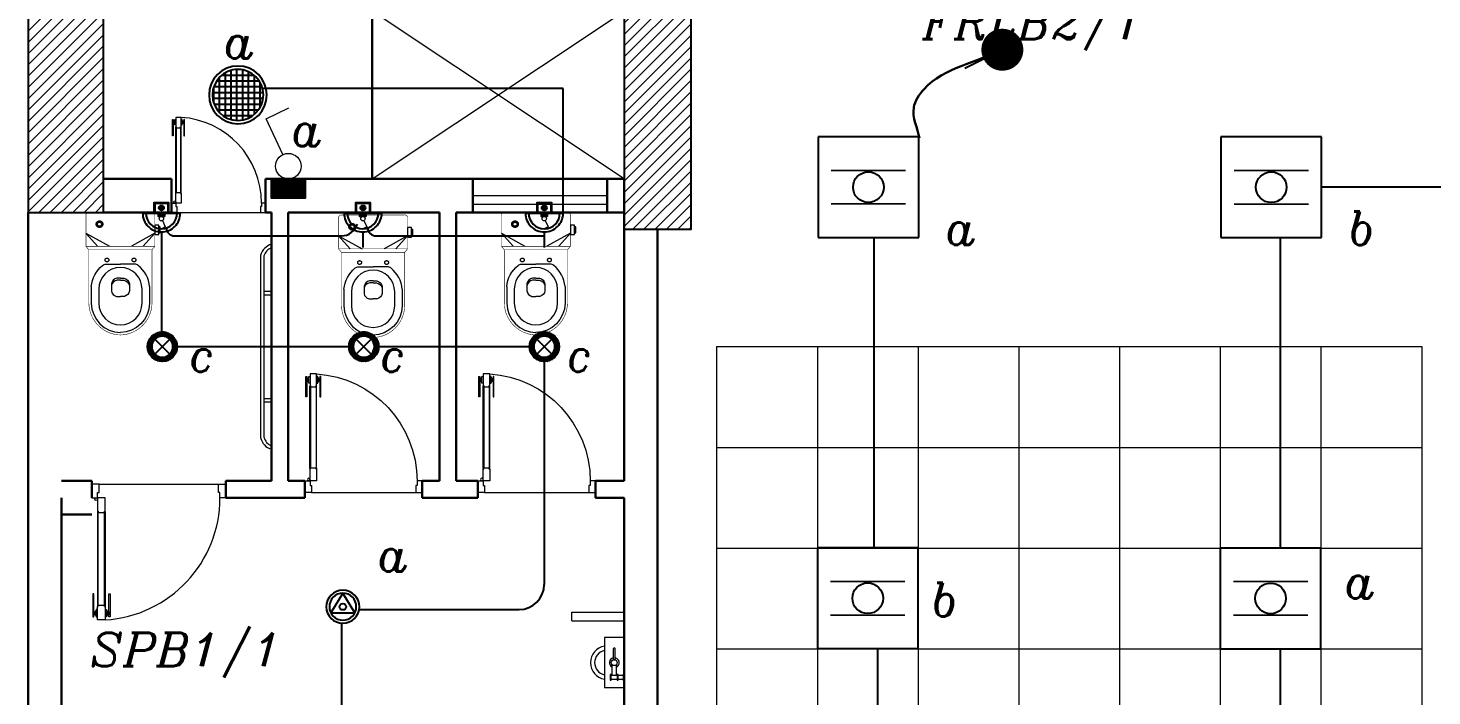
# Model space of a CAD drawing. Extents: x 990 to 1091, y 469 to 823.
# Drawn here: x 1013.71 to 1022.08, y 778.39 to 782.37 of the extents above; entities that cross this region are included whole.
import ezdxf

# ---------------------------------------------------------------- set-up
doc = ezdxf.new("R2010")
doc.units = 0
doc.header["$MEASUREMENT"] = 0
doc.linetypes.add('DASHED', pattern=[19.05, 12.7, -6.35])
doc.linetypes.add('DASHED2', pattern=[0.375, 0.25, -0.125])
doc.layers.get('0').update_dxf_attribs({"color": 252, "linetype": 'CONTINUOUS', "lineweight": 30})
for name, color, linetype, lineweight in [('Column', 252, 'CONTINUOUS', 25), ('DOOR', 252, 'CONTINUOUS', 9), ('elev', 252, 'CONTINUOUS', 9), ('Elevation', 252, 'CONTINUOUS', 18), ('Furn', 252, 'CONTINUOUS', 9), ('hatch', 252, 'CONTINUOUS', 9), ('LIGHT 2', 252, 'CONTINUOUS', 9), ('Wall', 252, 'CONTINUOUS', 30), ('WINDOW', 252, 'CONTINUOUS', 5)]:
    doc.layers.add(name, color=color, linetype=linetype, lineweight=lineweight)
for name, color, linetype in [('E-LIGHTING', 2, 'CONTINUOUS'), ('E-SWITCHES', 4, 'CONTINUOUS'), ('E-WIRING', 3, 'CONTINUOUS'), ('TEXT-ELC', 3, 'CONTINUOUS')]:
    doc.layers.add(name, color=color, linetype=linetype)
doc.styles.add('ROMANS', font='italic8.shx')
doc.dimstyles.get("Standard").update_dxf_attribs({"dimtxt": 0.12, "dimasz": 0.05, "dimexe": 0.18, "dimexo": 0.0625, "dimgap": 0.09, "dimtad": 0, "dimtih": 1, "dimtoh": 1, "dimzin": 0, "dimdsep": 46, "dimtxsty": 'Standard', "dimblk": 'DOT', "dimcen": 0.09, "dimadec": 0, "dimazin": 0, "dimtfac": 1, "dimtofl": 0, "dimtmove": 0, "dimatfit": 3, "dimldrblk": 'DOT', "dimfxl": 1, "dimtolj": 1, "dimtzin": 0, "dimarcsym": 0})
pattern_1 = [(45, (1236.270844, 445.354212), (-0.0336759605, 0.0336759605), [])]

# ---------------------------------------------------------------- blocks, each defined once
blk = doc.blocks.new('gfhh')
at = {"layer": 'Furn'}
for p, q in [((-7.3499, -128.8201), (-7.6484, -128.8426)), ((-7.6396, -128.959), (-7.6484, -128.8426)), ((-7.3405, -128.9363), (-7.3493, -128.8199)), ((-7.6396, -128.959), (-7.3405, -128.9363)), ((-7.5659, -128.8715), (-7.6009, -128.8741)), ((-7.6009, -128.8741), (-7.6004, -128.88)), ((-7.6004, -128.88), (-7.5655, -128.8773)), ((-7.5628, -128.9123), (-7.5978, -128.9149)), ((-7.5978, -128.9149), (-7.5973, -128.9207)), ((-7.5973, -128.9207), (-7.5624, -128.9181)), ((-7.5602, -128.9472), (-7.5952, -128.9498)), ((-7.5946, -128.8795), (-7.592, -128.9145)), ((-7.5915, -128.9203), (-7.5893, -128.9494)), ((-7.5687, -128.9127), (-7.5713, -128.8778)), ((-7.5709, -128.8836), (-7.5082, -128.8789)), ((-7.5063, -128.9021), (-7.5691, -128.9069)), ((-7.566, -128.9476), (-7.5682, -128.9185)), ((-7.5655, -128.8773), (-7.5659, -128.8715)), ((-7.5624, -128.9181), (-7.5628, -128.9123)), ((-7.4132, -128.8776), (-7.4784, -128.8825)), ((-7.4775, -128.8941), (-7.4123, -128.8892)), ((-7.554, -128.9526), (-7.6005, -128.9561))]:
    blk.add_line(p, q, dxfattribs=at)
blk.add_circle((-7.4943, -128.8895), 0.0175, dxfattribs=at)
for centre, radius, start, end in [((-7.4974, -128.8479), 0.1001, 14.03882, 174.74712), ((-7.4974, -128.8479), 0.0751, 17.14602, 171.50722), ((-7.4943, -128.8895), 0.0292, 16.18252, 160.89252), ((-7.56, -128.9533), 0.0061, 6.71462, 91.89782), ((-7.4943, -128.8895), 0.0292, 207.15669, 352.88322), ((-7.4128, -128.8834), 0.00584, 274.30622, 94.30622), ((-7.5944, -128.9559), 0.0061, 96.71462, 181.89782)]:
    blk.add_arc(centre, radius, start, end, dxfattribs=at)
blk = doc.blocks.new('A$C5C187BFD')
at = {"layer": 'Furn'}
for points in [[(0.0335, 0.1794), (0.0584, 0.1794), (0.0584, 0.1897), (0.0335, 0.1897)], [(0.0384, 0.1897), (0.0541, 0.1897), (0.0541, 0.1934), (0.0384, 0.1934)]]:
    blk.add_lwpolyline(points, close=True, dxfattribs=at)
at = {"layer": 'Furn', "const_width": 0.0014}
for points in [[(0.0978, 0.09), (0.0978, 0.1719), (0.0887, 0.1794), (0.0074, 0.1794, 0.463455), (0.0007, 0.1715), (0.0007, 0.09)], [(0.0978, 0.1719), (0.2367, 0.1719, -0.40227), (0.3187, 0.09)], [(0.0978, 0.09), (0.0978, 0.0082), (0.0887, 0.0007), (0.0074, 0.0007, -0.463455), (0.0007, 0.0086), (0.0007, 0.09)], [(0.0978, 0.0082), (0.2367, 0.0082, 0.40227), (0.3187, 0.09)]]:
    blk.add_lwpolyline(points, format="xyb", dxfattribs=at)
at = {"layer": 'Furn'}
for points in [[(0.0887, 0.1491), (0.0547, 0.1794), (0.0887, 0.1188)], [(0.1962, 0.1139), (0.1962, 0.114)], [(0.0887, 0.031), (0.0547, 0.0007), (0.0887, 0.0613)], [(0.1962, 0.0662), (0.1962, 0.0661)]]:
    blk.add_lwpolyline(points, dxfattribs=at)
at = {"layer": 'Furn', "const_width": 0.0014}
for points in [[(0.0887, 0.1794), (0.0887, 0.09)], [(0.0887, 0.0007), (0.0887, 0.09)]]:
    blk.add_lwpolyline(points, dxfattribs=at)
at = {"layer": 'Furn'}
for points in [[(0.1933, 0.1658, 0.198896), (0.1382, 0.1363, 0.197766), (0.1352, 0.1272), (0.1352, 0.09)], [(0.1933, 0.1658), (0.2366, 0.1658, -0.402045), (0.3125, 0.0899)], [(0.1717, 0.09), (0.1717, 0.0991, -0.300542), (0.1858, 0.1136), (0.2044, 0.1136, -0.297055), (0.2185, 0.1002), (0.2185, 0.09)], [(0.1769, 0.09), (0.1769, 0.0987, -0.279178), (0.1895, 0.1136, -1.386683)], [(0.1933, 0.0143, -0.198896), (0.1382, 0.0438, -0.197766), (0.1352, 0.0529), (0.1352, 0.09)], [(0.1717, 0.09), (0.1717, 0.081, 0.300542), (0.1858, 0.0665), (0.2044, 0.0665, 0.297055), (0.2185, 0.0798), (0.2185, 0.09)], [(0.1769, 0.09), (0.1769, 0.0813, 0.279178), (0.1895, 0.0665, 1.386683)], [(0.1933, 0.0143), (0.2366, 0.0143, 0.402045), (0.3125, 0.0902)]]:
    blk.add_lwpolyline(points, format="xyb", dxfattribs=at)
blk.add_lwpolyline([(0.2, 0.0338), (0.2362, 0.0338, 1), (0.2362, 0.1462), (0.2, 0.1462, 1)], format="xyb", close=True, dxfattribs=at)
at = {"layer": 'Furn', "linetype": 'DASHED2'}
for centre, radius in [((0.1241, 0.1251), 0.00494), ((0.0312, 0.0358), 0.00853), ((0.0312, 0.0358), 0.00538), ((0.1241, 0.055), 0.00494)]:
    blk.add_circle(centre, radius, dxfattribs=at)
blk = doc.blocks.new('d5')
at = {"layer": 'DOOR'}
for p, q in [((94.4132, -72.6216), (94.4132, -72.0617)), ((94.4171, -72.0617), (94.4171, -72.6216)), ((94.4545, -72.0617), (94.4545, -72.6216)), ((94.4584, -72.6216), (94.4584, -72.0617)), ((94.4491, -72.7861), (93.738, -72.7861))]:
    blk.add_line(p, q, dxfattribs=at)
for points in [[(94.3909, -72.1329), (94.3845, -72.1329), (94.3845, -71.995), (94.3909, -71.995)], [(94.4002, -72.0093), (94.3951, -72.0093), (94.3951, -72.0255), (94.4002, -72.0255)], [(94.4545, -72.0573), (94.4545, -72.0661), (94.4171, -72.0661), (94.4171, -72.0573), (94.4136, -72.0573), (94.4136, -71.9773), (94.4136, -71.9773), (94.458, -71.9773), (94.458, -72.0573)], [(94.4713, -72.0093), (94.4765, -72.0093), (94.4765, -72.0255), (94.4713, -72.0255)], [(94.4807, -72.1329), (94.4871, -72.1329), (94.4871, -71.995), (94.4807, -71.995)], [(94.4545, -72.6261), (94.4545, -72.6172), (94.4171, -72.6172), (94.4171, -72.6261), (94.4136, -72.6261), (94.4136, -72.7061), (94.4136, -72.7061), (94.458, -72.7061), (94.458, -72.6261)], [(93.6936, -72.7861), (93.6936, -72.7061), (93.7292, -72.7061), (93.7292, -72.7364), (93.7381, -72.7364), (93.738, -72.7861)], [(94.4936, -72.7861), (94.4936, -72.7061), (94.458, -72.7061), (94.458, -72.7364), (94.4491, -72.7364), (94.4491, -72.7861)]]:
    blk.add_lwpolyline(points, close=True, dxfattribs=at)
for points in [[(94.3909, -72.0095, -1), (94.3951, -72.0095), (94.3951, -72.0095), (94.3951, -72.0252), (94.3951, -72.0252, -1), (94.3909, -72.0252), (94.3909, -72.0252)], [(94.4171, -72.0657), (94.4171, -72.0657, -1), (94.4171, -72.0577)], [(94.4545, -72.0657), (94.4545, -72.0657, 1), (94.4545, -72.0577)], [(94.4807, -72.0095, 1), (94.4765, -72.0095), (94.4765, -72.0095), (94.4765, -72.0252), (94.4765, -72.0252, 1), (94.4807, -72.0252), (94.4807, -72.0252)], [(94.4171, -72.6177), (94.4171, -72.6177, 1), (94.4171, -72.6256)], [(94.4545, -72.6177), (94.4545, -72.6177, -1), (94.4545, -72.6256)]]:
    blk.add_lwpolyline(points, format="xyb", close=True, dxfattribs=at)
for points in [[(94.4047, -72.0312), (94.4002, -72.0312), (94.4002, -72.0036), (94.4047, -72.0036)], [(94.4136, -72.0395), (94.4047, -72.0395), (94.4047, -71.995), (94.4136, -71.995)], [(94.458, -72.0395), (94.4669, -72.0395), (94.4669, -71.995), (94.458, -71.995)], [(94.4669, -72.0312), (94.4713, -72.0312), (94.4713, -72.0036), (94.4669, -72.0036)]]:
    blk.add_lwpolyline(points, dxfattribs=at)
blk.add_circle((94.4669, -72.6972), 0.00889, dxfattribs=at)
blk.add_arc((94.4595, -72.7061), 0.7302, 93.60232, 180, dxfattribs=at)
blk = doc.blocks.new('_Dot')
at = {"color": 0, "linetype": 'ByBlock', "lineweight": -2}
blk.add_line((-0.5, 0), (-1, 0), dxfattribs=at)
at = {"color": 0, "linetype": 'ByBlock', "const_width": 0.5}
blk.add_lwpolyline([(-0.25, 0, 1), (0.25, 0, 1)], format="xyb", close=True, dxfattribs=at)
blk = doc.blocks.new('60X60 IP SURFACE MOUNTED')
at = {"layer": 'E-LIGHTING', "color": 4, "linetype": 'ByBlock'}
for p, q in [((0.3, 0.3), (-0.3, 0.3)), ((-0.3, 0.3), (-0.3, -0.3)), ((0.3, -0.3), (0.3, 0.3)), ((-0.3, -0.3), (0.3, -0.3))]:
    blk.add_line(p, q, dxfattribs=at)
at = {"layer": 'E-LIGHTING', "color": 1, "linetype": 'ByBlock', "const_width": 0.01}
for points in [[(0.2225, 0.1), (-0.2225, 0.1)], [(0.2225, -0.1), (-0.2225, -0.1)]]:
    blk.add_lwpolyline(points, dxfattribs=at)
at = {"layer": 'E-LIGHTING', "color": 5}
blk.add_circle((0, 0), 0.0914, dxfattribs=at)
blk = doc.blocks.new('SOCKET WITH SWITCH')
at = {"layer": 'E-SWITCHES'}
h = blk.add_hatch(dxfattribs=at)
h.set_pattern_fill('ANSI37', scale=0.013169, angle=-0.01096, style=0)
h.set_pattern_definition([(44.98904, (-103.227853, -146.4244675), (-0.00116374538, 0.0011641907), []), (134.98904, (-103.227853, -146.4244675), (-0.0011641907, -0.00116374538), [])])
h.paths.add_polyline_path([(-95.5096, -110.8386, -0.000676), (-95.5096, -110.8386), (-95.528, -110.8386), (-95.528, -110.8597), (-95.4912, -110.8597), (-95.4912, -110.8386)])
blk.add_hatch(color=2, dxfattribs=at).paths.add_polyline_path([(-95.4938, -110.8927, 1), (-95.5254, -110.8927, 1)])
at = {"layer": 'E-SWITCHES', "color": 2}
for p, q in [((-95.5096, -110.7406), (-95.5096, -110.6421)), ((-95.3905, -110.8597), (-95.6287, -110.8597))]:
    blk.add_line(p, q, dxfattribs=at)
at = {"layer": 'E-SWITCHES', "lineweight": 15}
for p, q in [((-95.534, -110.7727), (-95.5096, -110.7612)), ((-95.5155, -110.8121), (-95.534, -110.7727))]:
    blk.add_line(p, q, dxfattribs=at)
at = {"layer": 'E-SWITCHES'}
blk.add_lwpolyline([(-95.528, -110.8386), (-95.4912, -110.8386), (-95.4912, -110.8597), (-95.528, -110.8597)], close=True, dxfattribs=at)
at = {"layer": 'E-SWITCHES', "color": 2}
for points in [[(-95.5547, -110.8597), (-95.4645, -110.8597), (-95.4645, -110.9258), (-95.5547, -110.9258)], [(-95.5503, -110.864), (-95.4689, -110.864), (-95.4689, -110.9214), (-95.5503, -110.9214)]]:
    blk.add_lwpolyline(points, close=True, dxfattribs=at)
at = {"layer": 'E-SWITCHES', "lineweight": 15}
blk.add_circle((-95.5096, -110.8247), 0.0139, dxfattribs=at)
at = {"layer": 'E-SWITCHES', "color": 2}
blk.add_circle((-95.5096, -110.8927), 0.0158, dxfattribs=at)
at = {"layer": 'E-SWITCHES', "color": 7, "linetype": 'DASHED'}
blk.add_arc((-95.5096, -110.8597), 0.1191, 0, 180, dxfattribs=at)
at = {"layer": 'E-SWITCHES', "color": 2}
blk.add_arc((-95.5096, -110.8597), 0.0985, 0, 180, dxfattribs=at)
blk = doc.blocks.new('1X26 W')
at = {"layer": 'E-LIGHTING', "color": 1}
for p, q in [((340715.2, 2316221.7), (340639, 2316096.5)), ((340791.1, 2316096.6), (340715.2, 2316221.4)), ((340639, 2316096.5), (340791.3, 2316096.5))]:
    blk.add_line(p, q, dxfattribs=at)
at = {"layer": 'E-LIGHTING', "color": 7}
blk.add_circle((340715.2, 2316135.9), 20.4, dxfattribs=at)
at = {"layer": 'E-LIGHTING', "color": 3, "extrusion": (0, 0, -1)}
blk.add_ellipse((340715.2, 2316135.9), major_axis=(-74.2, 74.2), ratio=1, start_param=5.497787, end_param=11.780972, dxfattribs=at)
at = {"layer": 'E-LIGHTING', "color": 2, "extrusion": (0, 0, -1)}
blk.add_ellipse((340715.2, 2316135.9), major_axis=(60.6, 60.6), ratio=1, start_param=3.926991, end_param=10.210176, dxfattribs=at)
blk = doc.blocks.new('Spot-26')
at = {"layer": 'E-LIGHTING'}
h = blk.add_hatch(dxfattribs=at)
h.set_pattern_fill('BRSTONE', color=81, scale=0.1, style=0)
h.paths.add_polyline_path([(-0.342, 0, 1), (0.342, 0, 1)])
h.paths.add_polyline_path([(-0.173, -0.173, -0.414214), (-0.173, 0.173, -2.414214)], flags=16)
at = {"layer": 'E-LIGHTING', "color": 2}
for p, q in [((-0.173, 0.173), (0.173, -0.173)), ((-0.173, -0.173), (0.173, 0.173))]:
    blk.add_line(p, q, dxfattribs=at)
at = {"layer": 'E-LIGHTING', "color": 6}
blk.add_circle((0, 0), 0.342, dxfattribs=at)
at = {"layer": 'E-LIGHTING', "color": 1}
for start, end in [(135, 225), (225, 135)]:
    blk.add_arc((0, 0), 0.245, start, end, dxfattribs=at)
blk = doc.blocks.new('SPOT-20')
at = {"layer": 'E-LIGHTING', "linetype": 'Continuous'}
h = blk.add_hatch(dxfattribs=at)
h.set_pattern_fill('ANSI37', scale=0.4, style=0)
h.paths.add_polyline_path([(-0.22, 0, 1), (0.22, 0, 1)])
at = {"layer": 'E-LIGHTING', "color": 1}
blk.add_circle((0, 0), 0.249, dxfattribs=at)
at = {"layer": 'E-LIGHTING', "color": 7}
blk.add_circle((0, 0), 0.22, dxfattribs=at)
blk = doc.blocks.new('SW2')
at = {"layer": 'E-SWITCHES'}
h = blk.add_hatch(dxfattribs=at)
h.set_pattern_fill('ANSI37', scale=0.1, style=0)
h.paths.add_polyline_path([(58.558, 270.24, -0.000676), (58.558, 270.24), (58.419, 270.24), (58.419, 270.08), (58.698, 270.08), (58.698, 270.24)])
at = {"layer": 'E-SWITCHES', "lineweight": 15}
for p, q in [((58.373, 270.74), (58.563, 270.83)), ((58.513, 270.442), (58.373, 270.74))]:
    blk.add_line(p, q, dxfattribs=at)
at = {"layer": 'E-SWITCHES'}
blk.add_lwpolyline([(58.419, 270.24), (58.698, 270.24), (58.698, 270.08), (58.419, 270.08)], close=True, dxfattribs=at)
at = {"layer": 'E-SWITCHES', "lineweight": 15}
blk.add_circle((58.558, 270.346), 0.106, dxfattribs=at)

msp = doc.modelspace()

# ---------------------------------------------------------------- hatches: boundary and pattern name
at = {"layer": 'hatch'}
h = msp.add_hatch(dxfattribs=at)
h.set_pattern_fill('ANSI31', color=256, scale=0.015, style=0)
h.set_pattern_definition(pattern_1)
h.paths.add_polyline_path([(1013.7137, 781.2763), (1014.1637, 781.2763), (1014.1637, 782.7263), (1013.7137, 782.7263)])
h = msp.add_hatch(dxfattribs=at)
h.set_pattern_fill('ANSI31', color=256, scale=0.015, style=0)
h.set_pattern_definition(pattern_1)
h.paths.add_polyline_path([(1017.2637, 781.1763), (1017.6637, 781.1763), (1017.6637, 782.7263), (1017.2637, 782.7263)])

# ---------------------------------------------------------------- linework, layer by layer
at = {"layer": 'Column'}
for points in [[(1013.7137, 781.2763), (1014.1637, 781.2763), (1014.1637, 782.7263), (1013.7137, 782.7263)], [(1013.7137, 781.2763), (1014.1637, 781.2763), (1014.1637, 782.7263), (1013.7137, 782.7263)], [(1017.2637, 781.1763), (1017.6637, 781.1763), (1017.6637, 782.7263), (1017.2637, 782.7263)], [(1017.2637, 781.1763), (1017.6637, 781.1763), (1017.6637, 782.7263), (1017.2637, 782.7263)]]:
    msp.add_lwpolyline(points, close=True, dxfattribs=at)
at = {"layer": 'DOOR'}
for p, q in [((1014.5934, 781.3914), (1014.5934, 781.7833)), ((1014.5962, 781.7833), (1014.5962, 781.3914)), ((1014.6223, 781.7833), (1014.6223, 781.3914)), ((1014.6251, 781.3914), (1014.6251, 781.7833)), ((1014.5999, 781.2763), (1015.0977, 781.2763)), ((1014.137, 779.6563), (1014.8481, 779.6563)), ((1014.137, 779.6563), (1014.8481, 779.6563)), ((1014.1277, 779.4918), (1014.1277, 778.9319)), ((1014.1277, 779.4918), (1014.1277, 778.9319)), ((1014.1317, 778.9319), (1014.1317, 779.4918)), ((1014.1317, 778.9319), (1014.1317, 779.4918)), ((1014.169, 778.9319), (1014.169, 779.4918)), ((1014.169, 778.9319), (1014.169, 779.4918)), ((1014.173, 779.4918), (1014.173, 778.9319)), ((1014.173, 779.4918), (1014.173, 778.9319))]:
    msp.add_line(p, q, dxfattribs=at)
for points in [[(1014.5778, 781.7335), (1014.5733, 781.7335), (1014.5733, 781.83), (1014.5778, 781.83)], [(1014.5843, 781.82), (1014.5807, 781.82), (1014.5807, 781.8087), (1014.5843, 781.8087)], [(1014.5962, 781.7864), (1014.5962, 781.7802), (1014.6223, 781.7802), (1014.6223, 781.7864), (1014.6248, 781.7864), (1014.6248, 781.8424), (1014.6248, 781.8424), (1014.5937, 781.8424), (1014.5937, 781.7864)], [(1014.6341, 781.82), (1014.6377, 781.82), (1014.6377, 781.8087), (1014.6341, 781.8087)], [(1014.6407, 781.7335), (1014.6452, 781.7335), (1014.6452, 781.83), (1014.6407, 781.83)], [(1014.5962, 781.3883), (1014.5962, 781.3945), (1014.6223, 781.3945), (1014.6223, 781.3883), (1014.6248, 781.3883), (1014.6248, 781.3323), (1014.6248, 781.3323), (1014.5937, 781.3323), (1014.5937, 781.3883)], [(1014.5688, 781.2763), (1014.5688, 781.3323), (1014.5937, 781.3323), (1014.5937, 781.3111), (1014.5999, 781.3111), (1014.5999, 781.2763)], [(1015.1288, 781.2763), (1015.1288, 781.3323), (1015.1038, 781.3323), (1015.1038, 781.3111), (1015.0976, 781.3111), (1015.0977, 781.2763)], [(1014.0926, 779.6563), (1014.0926, 779.5763), (1014.1281, 779.5763), (1014.1281, 779.6066), (1014.137, 779.6066), (1014.137, 779.6563)], [(1014.0926, 779.6563), (1014.0926, 779.5763), (1014.1281, 779.5763), (1014.1281, 779.6066), (1014.137, 779.6066), (1014.137, 779.6563)], [(1014.8926, 779.6563), (1014.8926, 779.5763), (1014.8569, 779.5763), (1014.8569, 779.6066), (1014.848, 779.6066), (1014.8481, 779.6563)], [(1014.8926, 779.6563), (1014.8926, 779.5763), (1014.8569, 779.5763), (1014.8569, 779.6066), (1014.848, 779.6066), (1014.8481, 779.6563)], [(1014.1317, 779.4963), (1014.1317, 779.4874), (1014.169, 779.4874), (1014.169, 779.4963), (1014.1726, 779.4963), (1014.1726, 779.5763), (1014.1726, 779.5763), (1014.1281, 779.5763), (1014.1281, 779.4963)], [(1014.1317, 779.4963), (1014.1317, 779.4874), (1014.169, 779.4874), (1014.169, 779.4963), (1014.1726, 779.4963), (1014.1726, 779.5763), (1014.1726, 779.5763), (1014.1281, 779.5763), (1014.1281, 779.4963)], [(1014.1054, 779.0031), (1014.099, 779.0031), (1014.099, 778.8653), (1014.1054, 778.8653)], [(1014.1054, 779.0031), (1014.099, 779.0031), (1014.099, 778.8653), (1014.1054, 778.8653)], [(1014.1953, 779.0031), (1014.2017, 779.0031), (1014.2017, 778.8653), (1014.1953, 778.8653)], [(1014.1953, 779.0031), (1014.2017, 779.0031), (1014.2017, 778.8653), (1014.1953, 778.8653)], [(1014.1148, 778.8795), (1014.1097, 778.8795), (1014.1097, 778.8957), (1014.1148, 778.8957)], [(1014.1148, 778.8795), (1014.1097, 778.8795), (1014.1097, 778.8957), (1014.1148, 778.8957)], [(1014.1317, 778.9275), (1014.1317, 778.9364), (1014.169, 778.9364), (1014.169, 778.9275), (1014.1726, 778.9275), (1014.1726, 778.8475), (1014.1726, 778.8475), (1014.1281, 778.8475), (1014.1281, 778.9275)], [(1014.1317, 778.9275), (1014.1317, 778.9364), (1014.169, 778.9364), (1014.169, 778.9275), (1014.1726, 778.9275), (1014.1726, 778.8475), (1014.1726, 778.8475), (1014.1281, 778.8475), (1014.1281, 778.9275)], [(1014.1859, 778.8795), (1014.1911, 778.8795), (1014.1911, 778.8957), (1014.1859, 778.8957)], [(1014.1859, 778.8795), (1014.1911, 778.8795), (1014.1911, 778.8957), (1014.1859, 778.8957)]]:
    msp.add_lwpolyline(points, close=True, dxfattribs=at)
for points in [[(1014.5778, 781.8199, -1), (1014.5807, 781.8199), (1014.5807, 781.8199), (1014.5807, 781.8089), (1014.5807, 781.8089, -1), (1014.5778, 781.8089), (1014.5778, 781.8089)], [(1014.6407, 781.8199, 1), (1014.6377, 781.8199), (1014.6377, 781.8199), (1014.6377, 781.8089), (1014.6377, 781.8089, 1), (1014.6407, 781.8089), (1014.6407, 781.8089)], [(1014.5962, 781.7805), (1014.5962, 781.7805, -1), (1014.5962, 781.7861)], [(1014.6223, 781.7805), (1014.6223, 781.7805, 1), (1014.6223, 781.7861)], [(1014.5962, 781.3942), (1014.5962, 781.3942, 1), (1014.5962, 781.3886)], [(1014.6223, 781.3942), (1014.6223, 781.3942, -1), (1014.6223, 781.3886)], [(1014.1317, 779.4879), (1014.1317, 779.4879, -1), (1014.1317, 779.4958)], [(1014.1317, 779.4879), (1014.1317, 779.4879, -1), (1014.1317, 779.4958)], [(1014.169, 779.4879), (1014.169, 779.4879, 1), (1014.169, 779.4958)], [(1014.169, 779.4879), (1014.169, 779.4879, 1), (1014.169, 779.4958)], [(1014.1054, 778.8797, 1), (1014.1097, 778.8797), (1014.1097, 778.8797), (1014.1097, 778.8955), (1014.1097, 778.8955, 1), (1014.1054, 778.8955), (1014.1054, 778.8955)], [(1014.1054, 778.8797, 1), (1014.1097, 778.8797), (1014.1097, 778.8797), (1014.1097, 778.8955), (1014.1097, 778.8955, 1), (1014.1054, 778.8955), (1014.1054, 778.8955)], [(1014.1317, 778.9359), (1014.1317, 778.9359, 1), (1014.1317, 778.928)], [(1014.1317, 778.9359), (1014.1317, 778.9359, 1), (1014.1317, 778.928)], [(1014.169, 778.9359), (1014.169, 778.9359, -1), (1014.169, 778.928)], [(1014.169, 778.9359), (1014.169, 778.9359, -1), (1014.169, 778.928)], [(1014.1953, 778.8797, -1), (1014.1911, 778.8797), (1014.1911, 778.8797), (1014.1911, 778.8955), (1014.1911, 778.8955, -1), (1014.1953, 778.8955), (1014.1953, 778.8955)], [(1014.1953, 778.8797, -1), (1014.1911, 778.8797), (1014.1911, 778.8797), (1014.1911, 778.8955), (1014.1911, 778.8955, -1), (1014.1953, 778.8955), (1014.1953, 778.8955)]]:
    msp.add_lwpolyline(points, format="xyb", close=True, dxfattribs=at)
for points in [[(1014.5874, 781.8047), (1014.5843, 781.8047), (1014.5843, 781.824), (1014.5874, 781.824)], [(1014.5937, 781.7989), (1014.5874, 781.7989), (1014.5874, 781.83), (1014.5937, 781.83)], [(1014.6248, 781.7989), (1014.631, 781.7989), (1014.631, 781.83), (1014.6248, 781.83)], [(1014.631, 781.8047), (1014.6341, 781.8047), (1014.6341, 781.824), (1014.631, 781.824)], [(1014.1193, 778.9014), (1014.1148, 778.9014), (1014.1148, 778.8738), (1014.1193, 778.8738)], [(1014.1193, 778.9014), (1014.1148, 778.9014), (1014.1148, 778.8738), (1014.1193, 778.8738)], [(1014.1281, 778.9097), (1014.1193, 778.9097), (1014.1193, 778.8653), (1014.1281, 778.8653)], [(1014.1281, 778.9097), (1014.1193, 778.9097), (1014.1193, 778.8653), (1014.1281, 778.8653)], [(1014.1726, 778.9097), (1014.1815, 778.9097), (1014.1815, 778.8653), (1014.1726, 778.8653)], [(1014.1726, 778.9097), (1014.1815, 778.9097), (1014.1815, 778.8653), (1014.1726, 778.8653)], [(1014.1815, 778.9014), (1014.1859, 778.9014), (1014.1859, 778.8738), (1014.1815, 778.8738)], [(1014.1815, 778.9014), (1014.1859, 778.9014), (1014.1859, 778.8738), (1014.1815, 778.8738)]]:
    msp.add_lwpolyline(points, dxfattribs=at)
for centre, radius in [((1014.5874, 781.3385), 0.00622), ((1014.1193, 779.5674), 0.00889), ((1014.1193, 779.5674), 0.00889)]:
    msp.add_circle(centre, radius, dxfattribs=at)
for centre, radius, start, end in [((1014.5927, 781.3323), 0.5112, 360, 86.39768), ((1014.1267, 779.5763), 0.7302, 273.60232, 0), ((1014.1267, 779.5763), 0.7302, 273.60232, 0)]:
    msp.add_arc(centre, radius, start, end, dxfattribs=at)
at = {"layer": 'E-WIRING', "color": 3}
for p, q in [((1016.9012, 782.0146), (1015.1159, 782.0146, 0.1)), ((1016.9012, 781.2763), (1016.9012, 782.0146)), ((1023.2192, 781.4263), (1021.4192, 781.4263))]:
    msp.add_line(p, q, dxfattribs=at)
at = {"layer": 'E-WIRING', "linetype": 'Continuous'}
for p, q in [((1014.5082, 781.1366), (1014.5082, 780.5643)), ((1014.5866, 781.1365), (1015.5798, 781.1365)), ((1015.7866, 781.1365), (1016.7887, 781.1365)), ((1018.7528, 779.2728), (1018.7528, 781.127)), ((1021.1728, 781.1263), (1021.1728, 779.2763)), ((1014.6018, 780.4763), (1015.6255, 780.4763)), ((1015.8019, 780.4763), (1016.7005, 780.4763)), ((1016.7887, 780.3881), (1016.7887, 779.0598)), ((1015.6857, 778.9098), (1016.6387, 778.9098)), ((1015.5835, 777.5246), (1015.5835, 778.828)), ((1018.7728, 778.6728), (1018.7728, 776.8769)), ((1021.1728, 778.6763), (1021.1728, 776.8764))]:
    msp.add_line(p, q, dxfattribs=at)
for centre, radius, start, end in [((1014.5866, 781.1865), 0.05, 180, 269.99991), ((1015.5798, 781.2365), 0.1, 269.99991, 342.35748), ((1015.7866, 781.1865), 0.05, 180, 270), ((1016.6387, 779.0598), 0.15, 270, 0)]:
    msp.add_arc(centre, radius, start, end, dxfattribs=at)
at = {"layer": 'elev', "linetype": 'Continuous'}
for p, q in [((1017.8152, 780.4763), (1017.8152, 775.0763)), ((1017.8152, 780.4763), (1022.0152, 780.4763)), ((1018.4152, 780.4763), (1018.4152, 775.0763)), ((1019.0152, 780.4763), (1019.0152, 775.0763)), ((1019.6152, 780.4763), (1019.6152, 775.0763)), ((1020.2152, 780.4763), (1020.2152, 775.0763)), ((1020.8152, 780.4763), (1020.8152, 775.0763)), ((1021.4152, 780.4763), (1021.4152, 775.0763)), ((1022.0152, 780.4763), (1022.0152, 775.0763)), ((1017.8152, 779.8763), (1022.0152, 779.8763)), ((1017.8152, 779.2763), (1022.0152, 779.2763)), ((1017.8152, 778.6763), (1022.0152, 778.6763))]:
    msp.add_line(p, q, dxfattribs=at)
at = {"layer": 'Elevation'}
msp.add_line((1016.3637, 781.4763), (1017.1637, 781.4763), dxfattribs=at)
at = {"layer": 'Furn'}
for p, q in [((1015.099, 781.0196), (1015.099, 779.9348)), ((1015.119, 781.0171), (1015.119, 779.9368)), ((1015.119, 780.8061), (1015.1637, 780.8061)), ((1015.119, 780.7861), (1015.1637, 780.7861)), ((1015.119, 780.1678), (1015.1637, 780.1678)), ((1015.119, 780.1478), (1015.1637, 780.1478))]:
    msp.add_line(p, q, dxfattribs=at)
at = {"layer": 'Furn', "linetype": 'Continuous'}
for p, q in [((1016.9525, 778.8932), (1017.2637, 778.8932)), ((1016.9525, 778.8432), (1016.9525, 778.8932)), ((1016.9525, 778.8432), (1017.2637, 778.8432))]:
    msp.add_line(p, q, dxfattribs=at)
at = {"layer": 'Furn'}
for centre, radius, start, end in [((1015.1876, 780.9987), 0.091, 105.18015, 166.75203), ((1015.1876, 780.9987), 0.071, 109.61221, 164.99146), ((1015.1883, 779.9522), 0.091, 191.06785, 254.34359), ((1015.1883, 779.9522), 0.071, 192.53628, 249.7618)]:
    msp.add_arc(centre, radius, start, end, dxfattribs=at)
at = {"layer": 'hatch'}
for p, q in [((1015.7637, 781.4764), (1017.2637, 782.4763)), ((1017.2637, 781.4762), (1015.7638, 782.4763))]:
    msp.add_line(p, q, dxfattribs=at)
at = {"layer": 'Wall', "linetype": 'Continuous'}
for p, q in [((1015.7637, 781.4764), (1015.7638, 782.4763)), ((1014.5688, 781.4767), (1014.1637, 781.4768)), ((1014.1637, 781.4762), (1014.5688, 781.4762)), ((1014.5688, 781.2763), (1014.5688, 781.4767)), ((1015.1288, 781.2763), (1015.1288, 781.4766)), ((1015.1288, 781.4762), (1017.2637, 781.4762)), ((1016.3637, 781.4763), (1016.3637, 781.2763)), ((1016.3637, 781.4763), (1016.3637, 781.2763)), ((1017.1637, 781.4763), (1017.1637, 781.2763)), ((1014.5688, 781.2763), (1014.1637, 781.2763)), ((1015.1637, 781.2763), (1015.1288, 781.2763)), ((1015.1637, 779.6763), (1015.1637, 781.2763)), ((1015.2637, 779.6763), (1015.2637, 781.2763)), ((1016.1637, 781.2763), (1015.2637, 781.2763)), ((1016.1637, 779.6763), (1016.1637, 781.2763)), ((1016.2637, 779.6763), (1016.2637, 781.2763)), ((1017.2637, 781.2763), (1016.2637, 781.2763)), ((1017.2637, 779.6763), (1017.2637, 781.2763)), ((1014.0926, 779.6763), (1013.9137, 779.6763)), ((1014.0926, 779.6763), (1014.0926, 779.5763)), ((1014.0926, 779.6763), (1014.0926, 779.5763)), ((1015.1637, 779.6763), (1014.8926, 779.6763)), ((1014.8926, 779.6763), (1014.8926, 779.5763)), ((1014.8926, 779.6763), (1014.8926, 779.5763)), ((1015.3621, 779.6763), (1015.2637, 779.6763)), ((1015.3621, 779.6763), (1015.3621, 779.5763)), ((1016.1637, 779.6763), (1016.0621, 779.6763)), ((1016.0621, 779.6763), (1016.0621, 779.5763)), ((1016.3936, 779.6763), (1016.2637, 779.6763)), ((1016.3936, 779.6763), (1016.3936, 779.5763)), ((1017.0936, 779.6763), (1017.0936, 779.5763)), ((1017.0936, 779.6763), (1017.2637, 779.6763)), ((1015.3621, 779.5763), (1014.8926, 779.5763)), ((1016.3936, 779.5763), (1016.0621, 779.5763)), ((1017.0936, 779.5763), (1017.2637, 779.5763)), ((1017.1936, 779.5763), (1017.2637, 779.5763)), ((1017.2637, 779.4763), (1017.2637, 779.5763)), ((1017.2637, 779.4763), (1017.2637, 779.5763))]:
    msp.add_line(p, q, dxfattribs=at)
for points in [[(1017.2637, 779.8762), (1017.2637, 781.4762), (1016.3137, 781.4762)], [(1013.7137, 774.2763), (1013.7137, 781.2763)], [(1017.4637, 774.2763), (1017.4637, 781.1763)], [(1013.9137, 774.2763), (1013.9137, 779.5763)], [(1017.2637, 776.6763), (1017.2637, 779.5763)], [(1013.9137, 774.2725), (1013.9137, 779.4763), (1014.0926, 779.4763)]]:
    msp.add_lwpolyline(points, dxfattribs=at)
at = {"layer": 'WINDOW'}
for p, q in [((1016.3637, 781.3763), (1017.1637, 781.3763)), ((1016.3637, 781.3263), (1017.1637, 781.3263)), ((1016.3637, 781.2763), (1017.1637, 781.2763))]:
    msp.add_line(p, q, dxfattribs=at)

# ---------------------------------------------------------------- block references
at = {"layer": 'E-LIGHTING', "xscale": -0.6911999978559688, "yscale": 0.6911999974250878, "zscale": 0.6911999976959953, "rotation": 134.9999999895181}
msp.add_blockref('SPOT-20', (1014.9637, 781.9763), dxfattribs=at)
at = {"layer": 'E-LIGHTING', "linetype": 'Continuous'}
for p in [(1018.7192, 781.4269), (1021.1192, 781.4263), (1018.7152, 778.9769), (1021.1152, 778.9763)]:
    msp.add_blockref('60X60 IP SURFACE MOUNTED', p, dxfattribs=at)
at = {"layer": 'E-LIGHTING'}
for name, p, xscale, yscale, zscale in [('Spot-26', (1014.5137, 780.4763), 0.2580479991436277, 0.2580479991436277, 0.2580479991436277), ('Spot-26', (1015.7137, 780.4763), 0.2580479991436277, 0.2580479991436277, 0.2580479991436277), ('Spot-26', (1016.7887, 780.4763), 0.2580479991436277, 0.2580479991436277, 0.2580479991436277), ('1X26 W', (696.1682, -1392.4511), 0.0009375000000773, 0.0009375000000773, 0.0009375000000773)]:
    msp.add_blockref(name, p, dxfattribs=dict(at, xscale=xscale, yscale=yscale, zscale=zscale))
at = {"layer": 'E-SWITCHES', "xscale": 0.7165827312869624, "yscale": 0.7165827312869624, "zscale": 0.7165827312869624}
msp.add_blockref('SW2', (973.3023, 587.827), dxfattribs=at)
at = {"layer": 'E-SWITCHES', "xscale": 0.9445000459564878, "yscale": 0.9445000459564878, "zscale": 0.9445000459564878, "rotation": 180}
for p in [(924.2994, 676.5652), (925.4994, 676.5652), (926.5799, 676.5652)]:
    msp.add_blockref('SOCKET WITH SWITCH', p, dxfattribs=at)
at = {"layer": 'Furn', "xscale": 2.296550155765288, "yscale": 2.296550155765288, "zscale": 2.296550155765288, "rotation": 270}
for p in [(1014.057, 781.2779), (1015.5621, 781.2626), (1016.532, 781.2779)]:
    msp.add_blockref('A$C5C187BFD', p, dxfattribs=at)
at = {"layer": 'Furn', "linetype": 'Continuous', "rotation": 85.66176587166208}
msp.add_blockref('gfhh', (889.252, 795.8157), dxfattribs=at)
at = {"layer": 'LIGHT 2', "xscale": -0.8750000000000531, "yscale": 0.8750000000000531, "zscale": 0.8750000000000531}
for p in [(1098.044, 843.2941), (1099.0755, 843.2941)]:
    msp.add_blockref('d5', p, dxfattribs=at)

# ---------------------------------------------------------------- texts
at = {"layer": 'TEXT-ELC', "color": 0, "style": 'ROMANS'}
for s, p in [('FRLB2/1', (1019.0417, 782.3091, -162.9789)), ('SPB1/1', (1014.0835, 778.5713, -162.9789))]:
    msp.add_text(s, height=0.2, dxfattribs=at).set_placement(p)
at = {"layer": 'TEXT-ELC', "color": 0, "char_height": 0.2, "width": 0.04491, "attachment_point": 1, "style": 'ROMANS'}
for s, insert in [('a', (1014.8757, 782.3939)), ('a', (1015.2782, 781.8703)), ('b', (1021.5698, 781.282)), ('a', (1019.1738, 781.2827)), ('c', (1014.6702, 780.5263)), ('c', (1015.8077, 780.5259)), ('c', (1016.9202, 780.5263)), ('a', (1015.7917, 779.336)), ('b', (1019.0861, 779.0689)), ('a', (1021.5515, 779.1763))]:
    msp.add_mtext(s, dxfattribs=dict(at, insert=insert))

# ---------------------------------------------------------------- leaders
at = {"layer": 'TEXT-ELC', "color": 0, "path_type": 1}
msp.add_leader([(1019.5173, 782.2457), (1019.0506, 782.0107), (1018.9891, 781.9005), (1019.0233, 781.7178)], dimstyle='Standard', override={"dimasz": 0.25, "dimfxl": 0.15}, dxfattribs=at)

doc.saveas('drawing.dxf')
